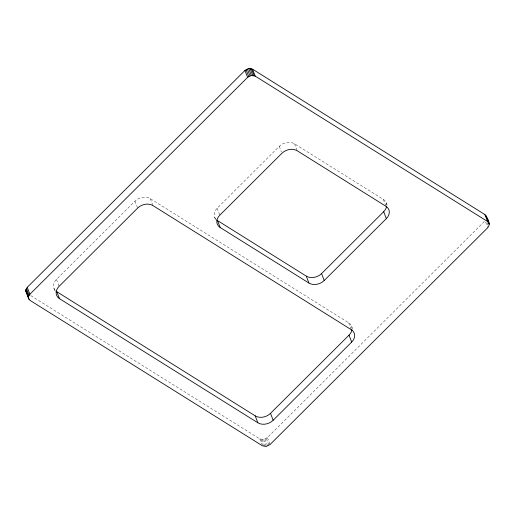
<?xml version="1.0" encoding="UTF-8"?>
<svg xmlns="http://www.w3.org/2000/svg" width="515" height="515" viewBox="0 0 515 515"><rect width="100%" height="100%" fill="white"/><g stroke="black" fill="none" stroke-linecap="round" stroke-linejoin="round"><path stroke-width="0.39" stroke-dasharray="2.58 1.93" d="M55.047 290.209A11.111 8.523 -21 0 1 56.444 279.4L134.975 201.172A11.111 8.523 -21 0 1 150.264 198.648L348.655 322.789A11.111 8.523 -21 0 1 352.009 328.428M215.734 219.049A11.111 8.523 -21 0 1 217.13 208.247L279.259 146.357A11.111 8.523 -21 0 1 294.548 143.827L383.302 199.369A11.111 8.523 -21 0 1 386.656 205.009M30.836 295.623L259.76 438.87L263.622 439.514L267.401 437.602L484.531 221.308M486.997 222.474L488.059 225.242M485.632 222.132L487.763 227.675M386.218 202.813L387.286 205.582M383.302 199.369L385.96 206.296M294.548 143.827L297.207 150.76M351.578 326.233L352.64 329.008M348.655 322.789L351.05 329.027M279.259 146.357L281.39 151.899M217.13 208.247L219.789 215.173M214.588 217.124L215.656 219.899M267.401 437.602L270.066 444.535M266.307 438.484L268.965 445.411M265.013 439.134L267.678 446.061M263.622 439.514L266.281 446.441M262.219 439.598L264.877 446.524M260.899 439.379L263.558 446.305M259.76 438.87L261.89 444.413M150.264 198.648L152.923 205.575M134.975 201.172L137.634 208.105M56.444 279.4L59.103 286.334M53.901 288.284L55.234 291.748"/><path stroke-width="0.77" d="M25.75 290.666L25.898 289.514L27.237 287.325L244.934 70.465L248.719 68.559L252.582 69.203L484.911 214.581C487.583 217.845 491.188 223.838 487.763 227.675L270.066 444.535L266.281 446.441L262.418 445.797L30.089 300.419L28.628 298.7L25.75 290.666L29.201 299.659M489.031 223.233L487.57 221.508L255.24 76.13L251.378 75.486L247.599 77.398L29.902 294.258L28.563 296.44L28.628 298.7M216.551 219.866A11.111 8.523 -21 0 0 217.51 220.575L306.264 276.111A11.111 8.523 -21 0 0 321.553 273.581L383.681 211.697A11.111 8.523 -21 0 0 386.598 206.161M324.212 280.514L386.34 218.624A11.111 8.523 -21 0 0 385.96 206.296L297.207 150.76A11.111 8.523 -21 0 0 281.917 153.283L219.789 215.173A11.111 8.523 -21 0 0 220.169 227.501L308.923 283.038A11.111 8.523 -21 0 0 324.212 280.514L321.553 273.581M55.865 291.026A11.111 8.523 -21 0 0 56.824 291.728L255.215 415.875A11.111 8.523 -21 0 0 270.504 413.345L349.035 335.117A11.111 8.523 -21 0 0 351.951 329.587M273.162 420.279L351.694 342.05A11.111 8.523 -21 0 0 351.32 329.722L152.923 205.575A11.111 8.523 -21 0 0 137.634 208.105L59.103 286.334A11.111 8.523 -21 0 0 59.483 298.661L257.88 422.802A11.111 8.523 -21 0 0 273.162 420.279L270.504 413.345M252.826 75.518L254.146 75.737M25.969 291.767L26.542 292.726M485.8 215.341L489.25 224.334M484.911 214.581L487.57 221.508M383.681 211.697L386.34 218.624M252.582 69.203L255.24 76.13M251.442 68.695L254.101 75.621M250.123 68.476L252.781 75.402M248.719 68.559L251.378 75.486M247.322 68.939L249.987 75.866M349.035 335.117L351.694 342.05M246.035 69.589L248.694 76.516M244.934 70.465L247.599 77.398M306.264 276.111L308.923 283.038M217.51 220.575L220.169 227.501M255.215 415.875L257.88 422.802M56.824 291.728L59.483 298.661M27.237 287.325L29.902 294.258M26.407 288.368L29.065 295.301M25.898 289.514L28.563 296.44M486.372 216.3L486.591 217.401"/></g></svg>
